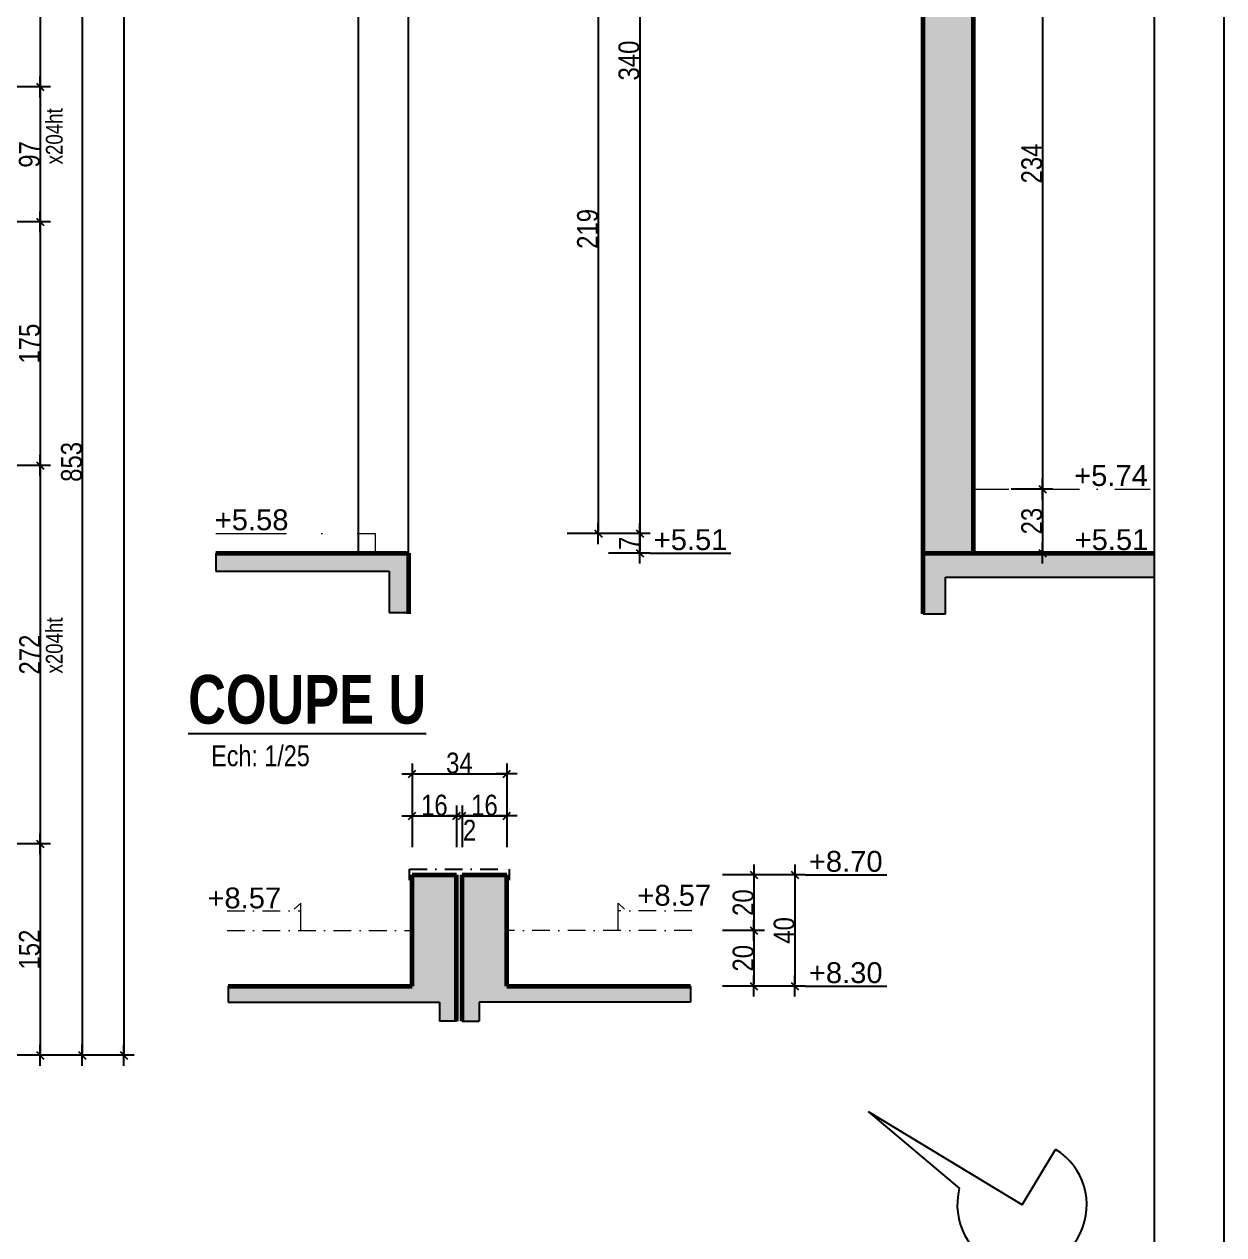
# Model space of a CAD drawing. Header units: millimetres. Extents: x 7120 to 15038, y -9128 to -4928.
# Drawn here: x 14176 to 15038, y -7546 to -6676 of the extents above; entities that cross this region are included whole.
import ezdxf
from ezdxf.enums import TextEntityAlignment as Align

# ---------------------------------------------------------------- set-up
doc = ezdxf.new("R2010")
doc.units = ezdxf.units.MM
doc.linetypes.add('TIRETPT2', pattern=[12.7, 6.35, -3.175, 0, -3.175])
doc.linetypes.add('TIRETPTX2', pattern=[50.8, 25.4, -12.7, 0, -12.7])
for name, color, linetype in [('01_Cad_2', 5, 'Continuous'), ('01_cote_gen', 4, 'Continuous'), ('01_linteaux', 2, 'Continuous'), ('01_poch_BN', 9, 'Continuous'), ('01_texte', 230, 'Continuous'), ('AA_COTES', 2, 'Continuous')]:
    doc.layers.add(name, color=color, linetype=linetype)
doc.layers.add('01_murs_coup', color=5, linetype='Continuous', lineweight=60)
doc.layers.add('01_tram_axes', color=2, linetype='TIRETPTX2', lineweight=9)
doc.styles.add('ARIAL', font='arial.ttf')
doc.styles.add('impact', font='impact.ttf')
doc.styles.add('MATTE_TXT', font='arial.ttf')
doc.styles.add('STYLE2', font='ARIALN.TTF')
doc.dimstyles.new('JB25', dxfattribs={"dimscale": 0.1, "dimtxt": 150, "dimasz": 15, "dimexe": 0.1, "dimexo": 0.1, "dimgap": 0.09, "dimtad": 1, "dimdec": 1, "dimlfac": 0.5, "dimdsep": 46, "dimtxsty": 'STYLE2', "dimblk1": 'BOND_G', "dimblk2": 'BOND_D', "dimsah": 1, "dimcen": 1.5, "dimdle": 0.01, "dimse1": 1, "dimse2": 1, "dimclrd": 4, "dimclre": 2, "dimclrt": 6, "dimazin": 2, "dimtfac": 2.333333, "dimtdec": 1, "dimtix": 1, "dimtmove": 2, "dimatfit": 3, "dimldrblk": 'BOND_G', "dimfxl": 1, "dimtolj": 1, "dimtzin": 0, "dimarcsym": 0})
doc.dimstyles.new('JB50', dxfattribs={"dimscale": 0.1, "dimtxt": 150, "dimasz": 15, "dimexe": 0.1, "dimexo": 0.1, "dimgap": 0.09, "dimtad": 1, "dimdec": 1, "dimdsep": 46, "dimtxsty": 'STYLE2', "dimblk1": 'BOND_G', "dimblk2": 'BOND_D', "dimsah": 1, "dimcen": 1.5, "dimdle": 0.01, "dimse1": 1, "dimse2": 1, "dimclrd": 4, "dimclre": 2, "dimclrt": 6, "dimazin": 2, "dimtfac": 2.333333, "dimtdec": 1, "dimtix": 1, "dimtmove": 2, "dimatfit": 3, "dimldrblk": 'BOND_G', "dimfxl": 1, "dimtolj": 1, "dimtzin": 0, "dimarcsym": 0})

# ---------------------------------------------------------------- blocks, each defined once
blk = doc.blocks.new('BOND_G')
at = {"layer": 'AA_COTES', "color": 0}
for p, q in [((0, -5), (0, 15)), ((5, 0), (-5, 0)), ((1.77, 1.77), (-1.77, -1.77))]:
    blk.add_line(p, q, dxfattribs=at)
blk = doc.blocks.new('BOND_D')
at = {"layer": 'AA_COTES', "color": 0}
for p, q in [((5, 0), (-5, 0)), ((-1.77, -1.77), (1.77, 1.77)), ((0, 5), (0, -15))]:
    blk.add_line(p, q, dxfattribs=at)
blk = doc.blocks.new('*D55')
at = {"layer": '01_cote_gen', "color": 4, "lineweight": -2, "transparency": 16777216}
blk.add_line((14217.47, -6565.44), (14217.47, -7415.46), dxfattribs=at)
at = {"layer": 'DEFPOINTS', "color": 0}
for p in [(14164.71, -6563.94), (14135.62, -7416.96), (14217.47, -7416.96)]:
    blk.add_point(p, dxfattribs=at)
at = {"layer": '01_cote_gen', "color": 4, "lineweight": -2, "transparency": 16777216, "xscale": 1.5, "yscale": 1.5, "zscale": 1.5}
for name, p, rotation in [('BOND_G', (14217.47, -6563.94), 90), ('BOND_D', (14217.47, -7416.96), 270)]:
    blk.add_blockref(name, p, dxfattribs=dict(at, rotation=rotation))
at = {"layer": '01_cote_gen', "color": 6, "transparency": 16777216, "insert": (14209.8, -6990.45), "char_height": 15, "attachment_point": 5, "rotation": 90, "style": 'STYLE2'}
blk.add_mtext('\\A1;853', dxfattribs=at)
blk = doc.blocks.new('*D93')
at = {"layer": '01_cote_gen', "color": 4, "lineweight": -2, "transparency": 16777216}
blk.add_line((14247.33, -5838.46), (14247.33, -7415.46), dxfattribs=at)
at = {"layer": 'DEFPOINTS', "color": 0}
for p in [(14224.97, -5836.96), (14224.97, -7416.96), (14247.33, -7416.96)]:
    blk.add_point(p, dxfattribs=at)
at = {"layer": '01_cote_gen', "color": 4, "lineweight": -2, "transparency": 16777216, "xscale": 1.5, "yscale": 1.5, "zscale": 1.5}
for name, p, rotation in [('BOND_G', (14247.33, -5836.96), 90), ('BOND_D', (14247.33, -7416.96), 270)]:
    blk.add_blockref(name, p, dxfattribs=dict(at, rotation=rotation))
at = {"layer": '01_cote_gen', "color": 6, "transparency": 16777216, "insert": (14239.66, -6626.96), "char_height": 15, "attachment_point": 5, "rotation": 90, "style": 'STYLE2'}
blk.add_mtext('\\A1;1580', dxfattribs=at)
blk = doc.blocks.new('*D244')
at = {"layer": '01_cote_gen', "color": 4, "lineweight": -2, "transparency": 16777216}
blk.add_line((14187.21, -6565.44), (14187.21, -6719.44), dxfattribs=at)
at = {"layer": 'DEFPOINTS', "color": 0}
for p in [(14164.71, -6563.94), (13634.63, -6720.94), (14187.21, -6720.94)]:
    blk.add_point(p, dxfattribs=at)
at = {"layer": '01_cote_gen', "color": 4, "lineweight": -2, "transparency": 16777216, "xscale": 1.5, "yscale": 1.5, "zscale": 1.5}
for name, p, rotation in [('BOND_G', (14187.21, -6563.94), 90), ('BOND_D', (14187.21, -6720.94), 270)]:
    blk.add_blockref(name, p, dxfattribs=dict(at, rotation=rotation))
at = {"layer": '01_cote_gen', "color": 6, "transparency": 16777216, "insert": (14179.55, -6642.44), "char_height": 15, "attachment_point": 5, "rotation": 90, "style": 'STYLE2'}
blk.add_mtext('\\A1;157', dxfattribs=at)
blk = doc.blocks.new('*D245')
at = {"layer": '01_cote_gen', "color": 4, "lineweight": -2, "transparency": 16777216}
blk.add_line((14187.21, -6722.44), (14187.21, -6816.44), dxfattribs=at)
at = {"layer": 'DEFPOINTS', "color": 0}
for p in [(13634.63, -6720.94), (13634.63, -6817.94), (14187.21, -6817.94)]:
    blk.add_point(p, dxfattribs=at)
at = {"layer": '01_cote_gen', "color": 4, "lineweight": -2, "transparency": 16777216, "xscale": 1.5, "yscale": 1.5, "zscale": 1.5}
for name, p, rotation in [('BOND_G', (14187.21, -6720.94), 90), ('BOND_D', (14187.21, -6817.94), 270)]:
    blk.add_blockref(name, p, dxfattribs=dict(at, rotation=rotation))
at = {"layer": '01_cote_gen', "color": 6, "transparency": 16777216, "insert": (14179.55, -6769.44), "char_height": 15, "attachment_point": 5, "rotation": 90, "style": 'STYLE2'}
blk.add_mtext('\\A1;97', dxfattribs=at)
blk = doc.blocks.new('*D246')
at = {"layer": '01_cote_gen', "color": 4, "lineweight": -2, "transparency": 16777216}
blk.add_line((14187.21, -6819.44), (14187.21, -6991.44), dxfattribs=at)
at = {"layer": 'DEFPOINTS', "color": 0}
for p in [(13634.63, -6817.94), (13634.63, -6992.94), (14187.21, -6992.94)]:
    blk.add_point(p, dxfattribs=at)
at = {"layer": '01_cote_gen', "color": 4, "lineweight": -2, "transparency": 16777216, "xscale": 1.5, "yscale": 1.5, "zscale": 1.5}
for name, p, rotation in [('BOND_G', (14187.21, -6817.94), 90), ('BOND_D', (14187.21, -6992.94), 270)]:
    blk.add_blockref(name, p, dxfattribs=dict(at, rotation=rotation))
at = {"layer": '01_cote_gen', "color": 6, "transparency": 16777216, "insert": (14179.55, -6905.44), "char_height": 15, "attachment_point": 5, "rotation": 90, "style": 'STYLE2'}
blk.add_mtext('\\A1;175', dxfattribs=at)
blk = doc.blocks.new('*D247')
at = {"layer": '01_cote_gen', "color": 4, "lineweight": -2, "transparency": 16777216}
blk.add_line((14187.21, -6994.44), (14187.21, -7263.44), dxfattribs=at)
at = {"layer": 'DEFPOINTS', "color": 0}
for p in [(13634.63, -6992.94), (13634.63, -7264.94), (14187.21, -7264.94)]:
    blk.add_point(p, dxfattribs=at)
at = {"layer": '01_cote_gen', "color": 4, "lineweight": -2, "transparency": 16777216, "xscale": 1.5, "yscale": 1.5, "zscale": 1.5}
for name, p, rotation in [('BOND_G', (14187.21, -6992.94), 90), ('BOND_D', (14187.21, -7264.94), 270)]:
    blk.add_blockref(name, p, dxfattribs=dict(at, rotation=rotation))
at = {"layer": '01_cote_gen', "color": 6, "transparency": 16777216, "insert": (14179.67, -7128.94), "char_height": 15, "attachment_point": 5, "rotation": 90, "style": 'STYLE2'}
blk.add_mtext('\\A1;272', dxfattribs=at)
blk = doc.blocks.new('*D248')
at = {"layer": '01_cote_gen', "color": 4, "lineweight": -2, "transparency": 16777216}
blk.add_line((14187.21, -7266.44), (14187.21, -7415.46), dxfattribs=at)
at = {"layer": 'DEFPOINTS', "color": 0}
for p in [(13634.63, -7264.94), (13634.63, -7416.96), (14187.21, -7416.96)]:
    blk.add_point(p, dxfattribs=at)
at = {"layer": '01_cote_gen', "color": 4, "lineweight": -2, "transparency": 16777216, "xscale": 1.5, "yscale": 1.5, "zscale": 1.5}
for name, p, rotation in [('BOND_G', (14187.21, -7264.94), 90), ('BOND_D', (14187.21, -7416.96), 270)]:
    blk.add_blockref(name, p, dxfattribs=dict(at, rotation=rotation))
at = {"layer": '01_cote_gen', "color": 6, "transparency": 16777216, "insert": (14179.55, -7340.95), "char_height": 15, "attachment_point": 5, "rotation": 90, "style": 'STYLE2'}
blk.add_mtext('\\A1;152', dxfattribs=at)
blk = doc.blocks.new('*D542')
at = {"layer": '01_cote_gen', "color": 4, "lineweight": -2, "transparency": 16777216}
blk.add_line((14588.39, -6605.48), (14588.39, -7040.48), dxfattribs=at)
at = {"layer": 'DEFPOINTS', "color": 0}
for p in [(14528.75, -6603.98), (14504.75, -7041.98), (14588.39, -7041.98)]:
    blk.add_point(p, dxfattribs=at)
at = {"layer": '01_cote_gen', "color": 4, "lineweight": -2, "transparency": 16777216, "xscale": 1.5, "yscale": 1.5, "zscale": 1.5}
for name, p, rotation in [('BOND_G', (14588.39, -6603.98), 90), ('BOND_D', (14588.39, -7041.98), 270)]:
    blk.add_blockref(name, p, dxfattribs=dict(at, rotation=rotation))
at = {"layer": '01_cote_gen', "color": 6, "transparency": 16777216, "insert": (14580.72, -6822.98), "char_height": 15, "attachment_point": 5, "rotation": 90, "style": 'STYLE2'}
blk.add_mtext('\\A1;219', dxfattribs=at)
blk = doc.blocks.new('*D545')
at = {"layer": '01_cote_gen', "color": 4, "lineweight": -2, "transparency": 16777216}
blk.add_line((14618.15, -6363.48), (14618.15, -7040.48), dxfattribs=at)
at = {"layer": 'DEFPOINTS', "color": 0}
for p in [(14656.02, -6361.98), (14595.89, -7041.98), (14618.15, -7041.98)]:
    blk.add_point(p, dxfattribs=at)
at = {"layer": '01_cote_gen', "color": 4, "lineweight": -2, "transparency": 16777216, "xscale": 1.5, "yscale": 1.5, "zscale": 1.5}
for name, p, rotation in [('BOND_G', (14618.15, -6361.98), 90), ('BOND_D', (14618.15, -7041.98), 270)]:
    blk.add_blockref(name, p, dxfattribs=dict(at, rotation=rotation))
at = {"layer": '01_cote_gen', "color": 6, "transparency": 16777216, "insert": (14610.49, -6701.98), "char_height": 15, "attachment_point": 5, "rotation": 90, "style": 'STYLE2'}
blk.add_mtext('\\A1;340', dxfattribs=at)
blk = doc.blocks.new('*D549')
at = {"layer": '01_cote_gen', "color": 4, "lineweight": -2, "transparency": 16777216}
blk.add_line((14618.15, -7043.48), (14618.15, -7054.48), dxfattribs=at)
at = {"layer": 'DEFPOINTS', "color": 0}
for p in [(14602.88, -7041.98), (14471.02, -7055.98), (14618.15, -7055.98)]:
    blk.add_point(p, dxfattribs=at)
at = {"layer": '01_cote_gen', "color": 4, "lineweight": -2, "transparency": 16777216, "xscale": 1.5, "yscale": 1.5, "zscale": 1.5}
for name, p, rotation in [('BOND_G', (14618.15, -7041.98), 90), ('BOND_D', (14618.15, -7055.98), 270)]:
    blk.add_blockref(name, p, dxfattribs=dict(at, rotation=rotation))
at = {"layer": '01_cote_gen', "color": 6, "transparency": 16777216, "insert": (14610.64, -7048.98), "char_height": 15, "attachment_point": 5, "rotation": 90, "style": 'STYLE2'}
blk.add_mtext('\\A1;7', dxfattribs=at)
blk = doc.blocks.new('*D550')
at = {"layer": '01_cote_gen', "color": 4, "lineweight": -2, "transparency": 16777216}
blk.add_line((14907.67, -7011.48), (14907.67, -7054.48), dxfattribs=at)
at = {"layer": 'DEFPOINTS', "color": 0}
for p in [(14909.17, -7009.98), (14907.67, -7055.98), (14909.17, -7055.98)]:
    blk.add_point(p, dxfattribs=at)
at = {"layer": '01_cote_gen', "color": 4, "lineweight": -2, "transparency": 16777216, "xscale": 1.5, "yscale": 1.5, "zscale": 1.5}
for name, p, rotation in [('BOND_G', (14907.67, -7009.98), 90), ('BOND_D', (14907.67, -7055.98), 270)]:
    blk.add_blockref(name, p, dxfattribs=dict(at, rotation=rotation))
at = {"layer": '01_cote_gen', "color": 6, "transparency": 16777216, "insert": (14900, -7032.98), "char_height": 15, "attachment_point": 5, "rotation": 90, "style": 'STYLE2'}
blk.add_mtext('\\A1;23', dxfattribs=at)
blk = doc.blocks.new('*D551')
at = {"layer": '01_cote_gen', "color": 4, "lineweight": -2, "transparency": 16777216}
blk.add_line((14907.67, -6543.48), (14907.67, -7008.48), dxfattribs=at)
at = {"layer": 'DEFPOINTS', "color": 0}
for p in [(14909.19, -6541.98), (14885.17, -7009.98), (14907.67, -7009.98)]:
    blk.add_point(p, dxfattribs=at)
at = {"layer": '01_cote_gen', "color": 4, "lineweight": -2, "transparency": 16777216, "xscale": 1.5, "yscale": 1.5, "zscale": 1.5}
for name, p, rotation in [('BOND_G', (14907.67, -6541.98), 90), ('BOND_D', (14907.67, -7009.98), 270)]:
    blk.add_blockref(name, p, dxfattribs=dict(at, rotation=rotation))
at = {"layer": '01_cote_gen', "color": 6, "transparency": 16777216, "insert": (14900, -6775.98), "char_height": 15, "attachment_point": 5, "rotation": 90, "style": 'STYLE2'}
blk.add_mtext('\\A1;234', dxfattribs=at)
blk = doc.blocks.new('*D599')
at = {"layer": '01_cote_gen', "color": 4, "lineweight": -2, "transparency": 16777216}
blk.add_line((14729.67, -7288.7), (14729.67, -7365.7), dxfattribs=at)
at = {"layer": 'DEFPOINTS', "color": 0}
for p in [(14505.9, -7287.2), (14654.73, -7367.2), (14729.67, -7367.2)]:
    blk.add_point(p, dxfattribs=at)
at = {"layer": '01_cote_gen', "color": 4, "lineweight": -2, "transparency": 16777216, "xscale": 1.5, "yscale": 1.5, "zscale": 1.5}
for name, p, rotation in [('BOND_G', (14729.67, -7287.2), 90), ('BOND_D', (14729.67, -7367.2), 270)]:
    blk.add_blockref(name, p, dxfattribs=dict(at, rotation=rotation))
at = {"layer": '01_cote_gen', "color": 6, "transparency": 16777216, "insert": (14722.01, -7327.2), "char_height": 15, "attachment_point": 5, "rotation": 90, "style": 'STYLE2'}
blk.add_mtext('\\A1;40', dxfattribs=at)
blk = doc.blocks.new('*D600')
at = {"layer": '01_cote_gen', "color": 4, "lineweight": -2, "transparency": 16777216}
blk.add_line((14700.23, -7288.7), (14700.23, -7325.7), dxfattribs=at)
at = {"layer": 'DEFPOINTS', "color": 0}
for p in [(14707.17, -7287.2), (14655.57, -7327.2), (14700.23, -7327.2)]:
    blk.add_point(p, dxfattribs=at)
at = {"layer": '01_cote_gen', "color": 4, "lineweight": -2, "transparency": 16777216, "xscale": 1.5, "yscale": 1.5, "zscale": 1.5}
for name, p, rotation in [('BOND_G', (14700.23, -7287.2), 90), ('BOND_D', (14700.23, -7327.2), 270)]:
    blk.add_blockref(name, p, dxfattribs=dict(at, rotation=rotation))
at = {"layer": '01_cote_gen', "color": 6, "transparency": 16777216, "insert": (14692.56, -7307.2), "char_height": 15, "attachment_point": 5, "rotation": 90, "style": 'STYLE2'}
blk.add_mtext('\\A1;20', dxfattribs=at)
blk = doc.blocks.new('*D601')
at = {"layer": '01_cote_gen', "color": 4, "lineweight": -2, "transparency": 16777216}
blk.add_line((14700.23, -7328.7), (14700.23, -7365.7), dxfattribs=at)
at = {"layer": 'DEFPOINTS', "color": 0}
for p in [(14677.73, -7327.2), (14654.73, -7367.2), (14700.23, -7367.2)]:
    blk.add_point(p, dxfattribs=at)
at = {"layer": '01_cote_gen', "color": 4, "lineweight": -2, "transparency": 16777216, "xscale": 1.5, "yscale": 1.5, "zscale": 1.5}
for name, p, rotation in [('BOND_G', (14700.23, -7327.2), 90), ('BOND_D', (14700.23, -7367.2), 270)]:
    blk.add_blockref(name, p, dxfattribs=dict(at, rotation=rotation))
at = {"layer": '01_cote_gen', "color": 6, "transparency": 16777216, "insert": (14692.56, -7347.2), "char_height": 15, "attachment_point": 5, "rotation": 90, "style": 'STYLE2'}
blk.add_mtext('\\A1;20', dxfattribs=at)
blk = doc.blocks.new('*D602')
at = {"layer": '01_cote_gen', "color": 4, "lineweight": -2, "transparency": 16777216}
blk.add_line((14456.06, -7244.9), (14485.06, -7244.9), dxfattribs=at)
at = {"layer": 'DEFPOINTS', "color": 0}
for p in [(14486.56, -7244.9), (14454.56, -7287.2), (14486.56, -7287.2)]:
    blk.add_point(p, dxfattribs=at)
at = {"layer": '01_cote_gen', "color": 4, "lineweight": -2, "transparency": 16777216, "xscale": 1.5, "yscale": 1.5, "zscale": 1.5, "rotation": 180}
blk.add_blockref('BOND_G', (14454.56, -7244.9), dxfattribs=at)
at = {"layer": '01_cote_gen', "color": 4, "lineweight": -2, "transparency": 16777216, "xscale": 1.5, "yscale": 1.5, "zscale": 1.5}
blk.add_blockref('BOND_D', (14486.56, -7244.9), dxfattribs=at)
at = {"layer": '01_cote_gen', "color": 6, "transparency": 16777216, "insert": (14470.56, -7237.23), "char_height": 15, "attachment_point": 5, "style": 'STYLE2'}
blk.add_mtext('\\A1;16', dxfattribs=at)
blk = doc.blocks.new('*D603')
at = {"layer": '01_cote_gen', "color": 4, "lineweight": -2, "transparency": 16777216}
blk.add_line((14488.06, -7244.9), (14489.06, -7244.9), dxfattribs=at)
at = {"layer": 'DEFPOINTS', "color": 0}
for p in [(14490.56, -7244.9), (14486.56, -7252.4), (14490.56, -7287.2)]:
    blk.add_point(p, dxfattribs=at)
at = {"layer": '01_cote_gen', "color": 4, "lineweight": -2, "transparency": 16777216, "xscale": 1.5, "yscale": 1.5, "zscale": 1.5, "rotation": 180}
blk.add_blockref('BOND_G', (14486.56, -7244.9), dxfattribs=at)
at = {"layer": '01_cote_gen', "color": 4, "lineweight": -2, "transparency": 16777216, "xscale": 1.5, "yscale": 1.5, "zscale": 1.5}
blk.add_blockref('BOND_D', (14490.56, -7244.9), dxfattribs=at)
at = {"layer": '01_cote_gen', "color": 6, "transparency": 16777216, "insert": (14495.88, -7255.19), "char_height": 15, "attachment_point": 5, "style": 'STYLE2'}
blk.add_mtext('\\A1;2', dxfattribs=at)
blk = doc.blocks.new('*D604')
at = {"layer": '01_cote_gen', "color": 4, "lineweight": -2, "transparency": 16777216}
blk.add_line((14492.06, -7244.9), (14521.06, -7244.9), dxfattribs=at)
at = {"layer": 'DEFPOINTS', "color": 0}
for p in [(14490.56, -7247.11), (14522.56, -7244.9), (14522.56, -7287.2)]:
    blk.add_point(p, dxfattribs=at)
at = {"layer": '01_cote_gen', "color": 4, "lineweight": -2, "transparency": 16777216, "xscale": 1.5, "yscale": 1.5, "zscale": 1.5, "rotation": 180}
blk.add_blockref('BOND_G', (14490.56, -7244.9), dxfattribs=at)
at = {"layer": '01_cote_gen', "color": 4, "lineweight": -2, "transparency": 16777216, "xscale": 1.5, "yscale": 1.5, "zscale": 1.5}
blk.add_blockref('BOND_D', (14522.56, -7244.9), dxfattribs=at)
at = {"layer": '01_cote_gen', "color": 6, "transparency": 16777216, "insert": (14506.56, -7237.23), "char_height": 15, "attachment_point": 5, "style": 'STYLE2'}
blk.add_mtext('\\A1;16', dxfattribs=at)
blk = doc.blocks.new('*D605')
at = {"layer": '01_cote_gen', "color": 4, "lineweight": -2, "transparency": 16777216}
blk.add_line((14456.06, -7214.65), (14521.06, -7214.65), dxfattribs=at)
at = {"layer": 'DEFPOINTS', "color": 0}
for p in [(14522.56, -7214.65), (14454.56, -7267.4), (14522.56, -7267.4)]:
    blk.add_point(p, dxfattribs=at)
at = {"layer": '01_cote_gen', "color": 4, "lineweight": -2, "transparency": 16777216, "xscale": 1.5, "yscale": 1.5, "zscale": 1.5, "rotation": 180}
blk.add_blockref('BOND_G', (14454.56, -7214.65), dxfattribs=at)
at = {"layer": '01_cote_gen', "color": 4, "lineweight": -2, "transparency": 16777216, "xscale": 1.5, "yscale": 1.5, "zscale": 1.5}
blk.add_blockref('BOND_D', (14522.56, -7214.65), dxfattribs=at)
at = {"layer": '01_cote_gen', "color": 6, "transparency": 16777216, "insert": (14488.56, -7206.98), "char_height": 15, "attachment_point": 5, "style": 'STYLE2'}
blk.add_mtext('\\A1;34', dxfattribs=at)

msp = doc.modelspace()

# ---------------------------------------------------------------- hatches: boundary and pattern name
at = {"layer": '01_poch_BN'}
h = msp.add_hatch(color=256, dxfattribs=at)
h.dxf.hatch_style = 1
h.paths.add_polyline_path([(14857.95, -6311.98), (14415.95, -6311.98), (14415.95, -6497.98), (14313.46, -6497.98), (14313.46, -6541.98), (14415.95, -6541.98), (14415.95, -6603.98), (14451.95, -6603.98), (14451.95, -6361.98), (14821.95, -6361.98), (14821.95, -7055.98), (14857.95, -7055.98), (14857.95, -6541.98), (14960.43, -6541.98), (14960.43, -6497.98), (14857.95, -6497.98)])
h = msp.add_hatch(color=256, dxfattribs=at)
h.dxf.hatch_style = 1
h.paths.add_polyline_path([(14451.95, -7055.98), (14313.46, -7055.98), (14313.46, -7069.03), (14438, -7069.03), (14438, -7098.6), (14451.95, -7098.6)])
h.paths.add_polyline_path([(14987.97, -7055.98), (14821.95, -7055.98), (14821.95, -7099.76), (14837.99, -7099.76), (14837.99, -7073.31), (14987.97, -7073.31)])
h = msp.add_hatch(color=256, dxfattribs=at)
h.dxf.hatch_style = 1
h.paths.add_polyline_path([(14486.56, -7287.2), (14454.56, -7287.2), (14454.56, -7367.2), (14322.4, -7367.2), (14322.4, -7378.83), (14474.34, -7378.83), (14474.34, -7392.45), (14486.56, -7392.45)])
h.paths.add_polyline_path([(14522.56, -7287.2), (14490.56, -7287.2), (14490.56, -7392.45), (14502.79, -7392.45), (14502.79, -7378.83), (14654.73, -7378.83), (14654.73, -7367.2), (14522.56, -7367.2)])

# ---------------------------------------------------------------- linework, layer by layer
at = {"layer": '01_Cad_2'}
msp.add_line((15037.97, -4927.54), (15037.97, -7642.54), dxfattribs=at)
at = {"layer": '01_Cad_2', "color": 2}
msp.add_line((14987.97, -4977.54), (14987.97, -7642.54), dxfattribs=at)
at = {"layer": '01_linteaux'}
for p, q in [((14415.95, -7055.98), (14415.95, -6603.98)), ((14451.95, -7055.98), (14451.95, -6603.98))]:
    msp.add_line(p, q, dxfattribs=at)
at = {"layer": '01_linteaux', "linetype": 'TIRETPT2', "ltscale": 7}
for p, q in [((14452.56, -7291.17), (14452.56, -7283.2)), ((14452.56, -7291.17), (14454.06, -7289.73)), ((14524.59, -7291.17), (14523.09, -7289.73)), ((14524.59, -7291.17), (14524.59, -7283.2))]:
    msp.add_line(p, q, dxfattribs=at)
at = {"layer": '01_linteaux', "linetype": 'TIRETPT2', "ltscale": 2}
msp.add_line((14452.56, -7283.2), (14524.59, -7283.2), dxfattribs=at)
at = {"layer": '01_murs_coup'}
for p, q in [((14821.95, -7099.76), (14821.95, -6361.98)), ((14857.95, -7055.98), (14857.95, -6541.98)), ((14313.46, -7055.98), (14451.95, -7055.98)), ((14451.95, -7055.98), (14451.95, -7099.76)), ((14821.95, -7055.98), (14987.97, -7055.98)), ((14454.56, -7367.2), (14454.56, -7287.2)), ((14454.56, -7287.2), (14486.56, -7287.2)), ((14486.56, -7392.45), (14486.56, -7287.2)), ((14490.56, -7392.45), (14490.56, -7287.2)), ((14490.56, -7287.2), (14522.56, -7287.2)), ((14522.56, -7367.2), (14522.56, -7287.2)), ((14322.4, -7367.2), (14454.56, -7367.2)), ((14522.56, -7367.2), (14654.73, -7367.2))]:
    msp.add_line(p, q, dxfattribs=at)
at = {"layer": '01_poch_BN'}
for p, q in [((14313.46, -7055.98), (14313.46, -7069.03)), ((14313.46, -7069.03), (14438, -7069.03)), ((14438, -7069.03), (14438, -7098.6)), ((14837.99, -7099.76), (14837.99, -7073.31)), ((14837.99, -7073.31), (14987.97, -7073.31)), ((14438, -7098.6), (14451.95, -7098.6)), ((14821.95, -7099.76), (14837.99, -7099.76)), ((14322.4, -7367.2), (14322.4, -7378.83)), ((14654.73, -7367.2), (14654.73, -7378.83)), ((14322.4, -7378.83), (14474.34, -7378.83)), ((14474.34, -7378.83), (14474.34, -7392.45)), ((14654.73, -7378.83), (14502.79, -7378.83)), ((14502.79, -7378.83), (14502.79, -7392.45)), ((14486.56, -7392.45), (14474.34, -7392.45)), ((14490.56, -7392.45), (14502.79, -7392.45))]:
    msp.add_line(p, q, dxfattribs=at)
at = {"layer": '01_texte'}
for p, q in [((14625.65, -7055.98), (14683.69, -7055.98)), ((14737.17, -7287.2), (14795.72, -7287.2)), ((14737.17, -7367.2), (14795.72, -7367.2)), ((14892.93, -7524.45), (14782.62, -7457.58)), ((14782.62, -7457.58), (14847.89, -7512.73)), ((14892.93, -7524.45), (14917.06, -7484.64))]:
    msp.add_line(p, q, dxfattribs=at)
msp.add_arc((14892.93, -7524.45), 46.55, 165.42086, 58.77982, dxfattribs=at)
at = {"layer": '01_tram_axes'}
for p, q in [((14857.95, -7009.98), (14987.97, -7009.98)), ((14374.56, -7307.63), (14369.87, -7311.92)), ((14374.56, -7327.2), (14374.56, -7307.63)), ((14602.56, -7327.2), (14602.56, -7307.63)), ((14602.56, -7307.63), (14607.26, -7311.92))]:
    msp.add_line(p, q, dxfattribs=at)
at = {"layer": '01_tram_axes', "ltscale": 2}
for p, q in [((14313.46, -7041.98), (14427.95, -7041.98)), ((14427.95, -7041.98), (14427.95, -7055.98))]:
    msp.add_line(p, q, dxfattribs=at)
at = {"layer": '01_tram_axes', "ltscale": 0.5}
for p, q in [((14321.56, -7313.2), (14374.56, -7313.2)), ((14655.57, -7313.2), (14602.56, -7313.2)), ((14321.56, -7327.2), (14454.56, -7327.2)), ((14655.57, -7327.2), (14522.56, -7327.2))]:
    msp.add_line(p, q, dxfattribs=at)

# ---------------------------------------------------------------- texts
at = {"layer": '01_texte', "style": 'MATTE_TXT', "width": 0.8}
for p in [(14206.92, -6756.43), (14206.92, -7122.42)]:
    msp.add_text('x204ht', height=12, rotation=90, dxfattribs=at).set_placement(p, align=Align.BOTTOM_CENTER)
at = {"layer": '01_texte', "style": 'ARIAL'}
for s, p in [('+5.74', (14930.39, -7007.75)), ('+5.58', (14312.67, -7039.55)), ('+5.51', (14628.2, -7053.82)), ('+5.51', (14930.73, -7053.82)), ('+8.70', (14739.72, -7285.04)), ('+8.57', (14307.42, -7311.35)), ('+8.57', (14616.47, -7309.42)), ('+8.30', (14739.72, -7365.04))]:
    msp.add_text(s, height=15, dxfattribs=at).set_placement(p)
at = {"layer": '01_texte', "style": 'impact'}
msp.add_text('%%UCOUPE U', height=35, dxfattribs=at).set_placement((14379.11, -7189.09), align=Align.BOTTOM_CENTER)
at = {"layer": '01_texte', "style": 'MATTE_TXT', "width": 0.8}
msp.add_text('Ech: 1/25', height=15, dxfattribs=at).set_placement((14345.57, -7213.65), align=Align.BOTTOM_CENTER)

# ---------------------------------------------------------------- dimensions: what is measured, and where the dimension line sits
at = {"layer": '01_cote_gen'}
for base, p1, p2, dimstyle, picture, middle in [((14247.33, -7416.96), (14224.97, -5836.96), (14224.97, -7416.96), 'JB50', '*D93', (14239.66, -6626.96)), ((14618.15, -7041.98), (14656.02, -6361.98), (14595.89, -7041.98), 'JB25', '*D545', (14610.49, -6701.98)), ((14907.67, -7009.98), (14909.19, -6541.98), (14885.17, -7009.98), 'JB25', '*D551', (14900, -6775.98)), ((14187.21, -6720.94), (14164.71, -6563.94), (13634.63, -6720.94), 'JB50', '*D244', (14179.55, -6642.44)), ((14217.47, -7416.96), (14164.71, -6563.94), (14135.62, -7416.96), 'JB50', '*D55', (14209.8, -6990.45)), ((14588.39, -7041.98), (14528.75, -6603.98), (14504.75, -7041.98), 'JB25', '*D542', (14580.72, -6822.98)), ((14187.21, -6817.94), (13634.63, -6720.94), (13634.63, -6817.94), 'JB50', '*D245', (14179.55, -6769.44)), ((14187.21, -6992.94), (13634.63, -6817.94), (13634.63, -6992.94), 'JB50', '*D246', (14179.55, -6905.44)), ((14187.21, -7264.94), (13634.63, -6992.94), (13634.63, -7264.94), 'JB50', '*D247', (14179.67, -7128.94)), ((14907.67, -7055.98), (14909.17, -7009.98), (14909.17, -7055.98), 'JB25', '*D550', (14900, -7032.98)), ((14618.15, -7055.98), (14602.88, -7041.98), (14471.02, -7055.98), 'JB25', '*D549', (14610.64, -7048.98)), ((14187.21, -7416.96), (13634.63, -7264.94), (13634.63, -7416.96), 'JB50', '*D248', (14179.55, -7340.95)), ((14729.67, -7367.2), (14505.9, -7287.2), (14654.73, -7367.2), 'JB25', '*D599', (14722.01, -7327.2)), ((14700.23, -7327.2), (14707.17, -7287.2), (14655.57, -7327.2), 'JB25', '*D600', (14692.56, -7307.2)), ((14700.23, -7367.2), (14677.73, -7327.2), (14654.73, -7367.2), 'JB25', '*D601', (14692.56, -7347.2))]:
    dim = msp.add_linear_dim(base=base, p1=p1, p2=p2, angle=90, dimstyle=dimstyle, dxfattribs=at)
    dim.commit()
    dim.dimension.update_dxf_attribs({"geometry": picture, "text_midpoint": middle})
for base, p1, p2, picture, middle in [((14522.56, -7214.65), (14454.56, -7267.4), (14522.56, -7267.4), '*D605', (14488.56, -7206.98)), ((14486.56, -7244.9), (14454.56, -7287.2), (14486.56, -7287.2), '*D602', (14470.56, -7237.23)), ((14522.56, -7244.9), (14490.56, -7247.11), (14522.56, -7287.2), '*D604', (14506.56, -7237.23))]:
    dim = msp.add_linear_dim(base=base, p1=p1, p2=p2, dimstyle='JB25', dxfattribs=at)
    dim.commit()
    dim.dimension.update_dxf_attribs({"geometry": picture, "text_midpoint": middle})
dim = msp.add_linear_dim(base=(14490.56, -7244.9), p1=(14486.56, -7252.4), p2=(14490.56, -7287.2), dimstyle='JB25', dxfattribs=at)
dim.commit()
dim.dimension.update_dxf_attribs({"geometry": '*D603', "text_midpoint": (14495.88, -7255.19), "dimtype": 160})

doc.saveas('drawing.dxf')
